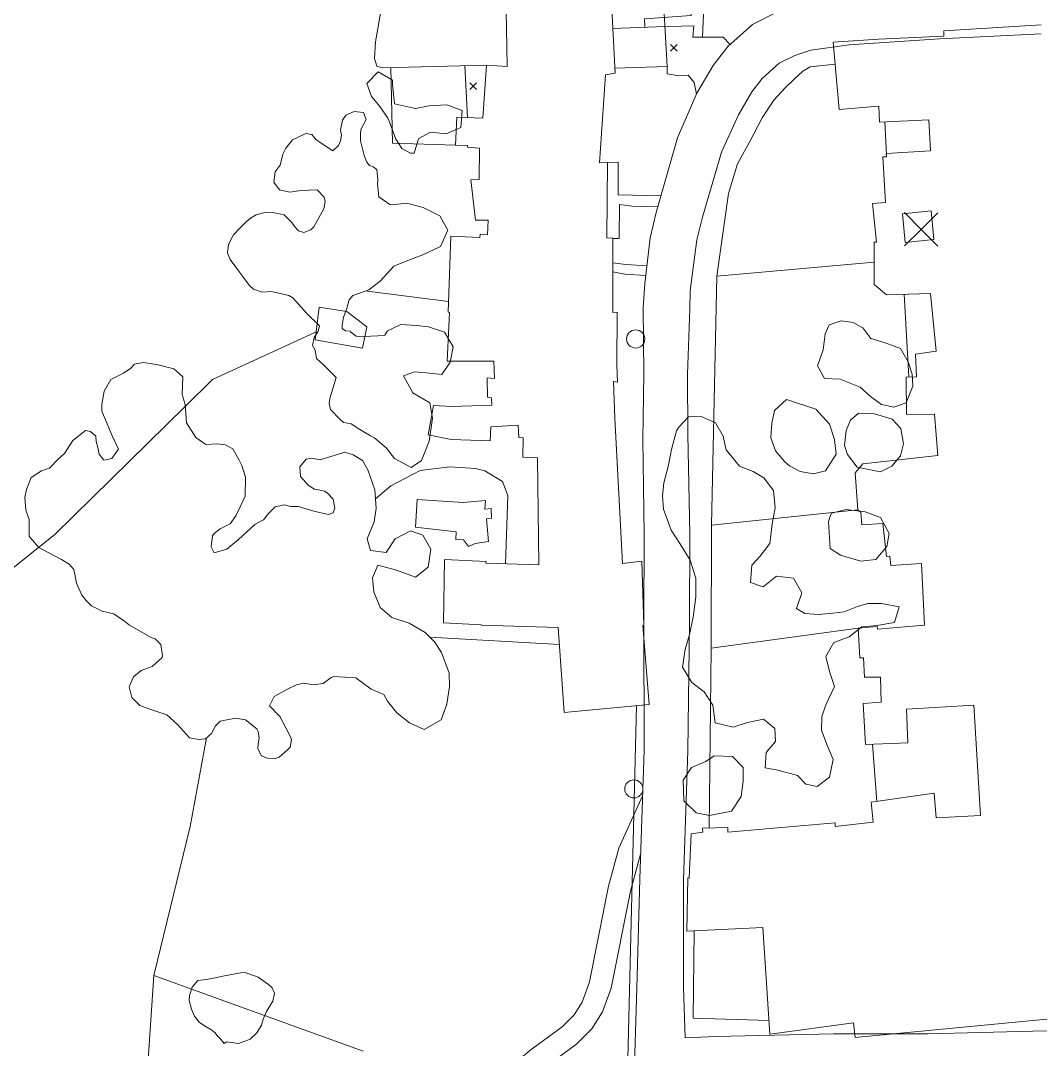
# Model space of a CAD drawing. Header units: metres. Extents: x 4652992 to 4879070, y 2074171 to 2309877.
# Drawn here: x 4654084.9 to 4654171.4, y 2308609.3 to 2308696.6 of the extents above; entities that cross this region are included whole.
import ezdxf

# ---------------------------------------------------------------- set-up
doc = ezdxf.new("R2010")
doc.units = ezdxf.units.M
doc.header["$MEASUREMENT"] = 0
doc.linetypes.add('DGN Style 2', pattern=[66.27138, 39.762828, -26.508552])
for name, color, linetype, lineweight in [('Level 18', 5, 'Continuous', 0), ('Level 30', 5, 'Continuous', 0), ('Level 31', 38, 'Continuous', 0), ('Level 35', 4, 'Continuous', 0), ('Level 37', 3, 'Continuous', 0), ('Level 39', 9, 'Continuous', 0), ('Level 40', 1, 'Continuous', 0), ('Level 53', 5, 'Continuous', 0), ('Level 54', 30, 'DGN Style 2', 0), ('Level 61', 4, 'Continuous', 0), ('Level 62', 4, 'Continuous', 0), ('Level 63', 3, 'Continuous', 0)]:
    doc.layers.add(name, color=color, linetype=linetype, lineweight=lineweight)

# ---------------------------------------------------------------- blocks, each defined once
blk = doc.blocks.new('POSTE_1')
at = {"layer": 'Level 61'}
blk.add_circle((-4.7e-05, -1.9e-05, -2.4e-05), 0.770001, dxfattribs=at)
blk = doc.blocks.new('COTA_15')
at = {"layer": 'Level 63', "ltscale": 0.2}
for p, q in [((-1.408367, 1.419327, -0.0002), (9e-05, -0.000195, -0.0002)), ((1.419612, 1.408262, -0.0002), (9e-05, -0.000195, -0.0002)), ((9e-05, -0.000195, -0.0002), (-1.419432, -1.408652, -0.0002)), ((9e-05, -0.000195, -0.0002), (1.408547, -1.419717, -0.0002))]:
    blk.add_line(p, q, dxfattribs=at)
blk = doc.blocks.new('COTA_8')
at = {"layer": 'Level 63', "ltscale": 0.2}
for p, q in [((-4.5e-05, 0.000125, -0.000135), (-1.419567, -1.408332, -0.000135)), ((-1.408502, 1.419647, -0.000135), (-4.5e-05, 0.000125, -0.000135)), ((1.419477, 1.408582, -0.000135), (-4.5e-05, 0.000125, -0.000135)), ((-4.5e-05, 0.000125, -0.000135), (1.408412, -1.419397, -0.000135))]:
    blk.add_line(p, q, dxfattribs=at)
blk = doc.blocks.new('COTA_10')
at = {"layer": 'Level 39'}
for p, q in [((-1.408444, 1.419518, 3.9e-05), (1.3e-05, -4e-06, 3.9e-05)), ((1.419535, 1.408453, 3.9e-05), (1.3e-05, -4e-06, 3.9e-05)), ((1.3e-05, -4e-06, 3.9e-05), (-1.419509, -1.408461, 3.9e-05)), ((1.3e-05, -4e-06, 3.9e-05), (1.40847, -1.419526, 3.9e-05))]:
    blk.add_line(p, q, dxfattribs=at)

msp = doc.modelspace()

# ---------------------------------------------------------------- linework, layer by layer
at = {"layer": 'Level 18', "color": 30}
for points in [[(4654171.365441, 2308699.433937, 1329.329704), (4654162.644824, 2308699.007743, 1326.985954), (4654154.806181, 2308698.489594, 1324.998454), (4654151.061408, 2308697.978455, 1324.317204), (4654149.067282, 2308697.334695, 1324.154704), (4654146.997241, 2308696.285007, 1323.929704), (4654144.913802, 2308694.411884, 1323.604704), (4654143.648526, 2308692.786444, 1323.542204), (4654142.277649, 2308690.44885, 1323.310954), (4654140.634799, 2308686.658276, 1323.054337)], [(4654171.509168, 2308695.497523, 1329.452553), (4654162.878546, 2308695.048902, 1327.108803), (4654155.205604, 2308694.541707, 1325.121303), (4654151.945594, 2308694.096734, 1324.440053), (4654150.58251, 2308693.656693, 1324.277553), (4654149.258534, 2308692.985323, 1324.052553), (4654147.826892, 2308691.698201, 1323.727553), (4654146.937675, 2308690.555866, 1323.665053), (4654145.804162, 2308688.623021, 1323.433803), (4654144.368726, 2308685.452112, 1323.034977)], [(4654136.83915, 2308603.422881, 1327.298087), (4654137.189354, 2308614.501156, 1327.241837), (4654137.426776, 2308623.783773, 1326.641837), (4654137.788475, 2308634.693508, 1325.879337), (4654137.782714, 2308645.626547, 1324.773087), (4654137.81035, 2308653.019746, 1324.198087), (4654137.685159, 2308661.058881, 1323.691837), (4654137.77855, 2308666.62102, 1323.354337), (4654137.719558, 2308672.222416, 1323.085587), (4654137.870387, 2308674.306538, 1322.985587), (4654138.305576, 2308678.17501, 1322.891837), (4654138.824368, 2308680.314865, 1322.866837), (4654140.634799, 2308686.658276, 1323.054337)], [(4654141.285617, 2308610.284992, 1327.271091), (4654141.144948, 2308614.546317, 1327.215106), (4654141.134039, 2308623.674909, 1326.622477), (4654141.497342, 2308634.633021, 1325.859977), (4654141.647419, 2308645.593876, 1324.753727), (4654141.675159, 2308653.014974, 1324.178727), (4654141.50562, 2308661.469456, 1323.646303), (4654141.487712, 2308666.609415, 1323.334977), (4654141.67379, 2308672.135894, 1323.065347), (4654141.692869, 2308673.686204, 1322.99488), (4654142.274333, 2308677.990344, 1322.866799), (4654142.749714, 2308679.936977, 1322.849841), (4654144.368726, 2308685.452112, 1323.034977)], [(4654178.233337, 2308610.900272, 1335.71547), (4654170.795092, 2308610.83208, 1334.471091), (4654161.915764, 2308610.627314, 1332.621091), (4654153.862191, 2308610.606348, 1330.414841), (4654143.877551, 2308610.38238, 1327.908591), (4654141.285617, 2308610.284992, 1327.271091)]]:
    msp.add_polyline3d(points, dxfattribs=at)
at = {"layer": 'Level 30', "color": 1}
for points in [[(4654138.225451, 2308638.57415, 1330.314822), (4654131.003054, 2308637.877293, 1330.739822), (4654130.513343, 2308645.089789, 1330.739822), (4654130.489885, 2308645.106958, 1326.858572), (4654123.962966, 2308645.290616, 1326.221072), (4654123.995319, 2308645.324534, 1322.877322), (4654120.774219, 2308645.507754, 1322.277322), (4654120.864146, 2308650.884881, 1322.452322), (4654124.378862, 2308650.717152, 1323.114822), (4654124.365018, 2308650.561693, 1326.258572), (4654128.861085, 2308650.41008, 1325.508572), (4654128.739011, 2308659.506202, 1325.221072), (4654127.490227, 2308659.549026, 1325.283572), (4654127.528669, 2308661.212811, 1325.283572), (4654127.162455, 2308661.236054, 1325.283572), (4654127.094156, 2308662.286794, 1323.671072), (4654124.794366, 2308662.141293, 1322.108572), (4654124.733254, 2308660.954879, 1322.102322), (4654121.419543, 2308661.061888, 1321.602322), (4654119.46602, 2308661.462117, 1320.152322), (4654119.92311, 2308663.935442, 1320.152322), (4654121.48452, 2308663.865397, 1321.577322), (4654124.859493, 2308663.958339, 1322.877322), (4654124.837825, 2308664.593369, 1322.883572), (4654124.503964, 2308664.65053, 1322.883572), (4654124.486595, 2308666.297565, 1323.002322), (4654125.086166, 2308666.247522, 1323.002322), (4654125.040741, 2308667.695001, 1327.321072), (4654121.081082, 2308667.698815, 1327.046072), (4654121.269525, 2308671.846881, 1327.046072), (4654121.164048, 2308671.851726, 1323.589822), (4654121.388022, 2308678.30478, 1323.702322), (4654123.848701, 2308678.202316, 1323.930447), (4654123.878538, 2308678.489811, 1323.930447), (4654124.511246, 2308678.441212, 1322.314822), (4654124.562852, 2308679.662655, 1322.283572), (4654123.476558, 2308679.675949, 1322.224197), (4654123.087811, 2308683.094289, 1322.099197), (4654123.782313, 2308683.1155, 1320.283572), (4654123.814336, 2308685.775197, 1319.580447), (4654122.803165, 2308685.861712, 1319.564822), (4654122.816014, 2308686.013142, 1319.564822), (4654121.78933, 2308686.048879, 1319.264822), (4654121.896731, 2308688.408428, 1319.267947), (4654124.115183, 2308688.322012, 1322.414822), (4654124.415727, 2308692.839381, 1322.411697), (4654126.185171, 2308692.716387, 1324.564822), (4654126.088458, 2308697.49557, 1325.083572)], [(4654135.063411, 2308697.619456, 1324.411697), (4654135.339402, 2308692.139347, 1324.386697), (4654134.509839, 2308692.01335, 1322.449197), (4654134.010991, 2308684.546692, 1322.455447), (4654134.676435, 2308684.58011, 1322.455447), (4654134.646169, 2308678.186705, 1322.505447), (4654135.138932, 2308678.155843, 1325.036697), (4654135.135277, 2308671.838359, 1325.317947), (4654135.514886, 2308671.853733, 1327.392947), (4654135.480401, 2308667.379289, 1327.349197), (4654135.480401, 2308667.379289, 1324.642947), (4654135.539694, 2308665.933795, 1324.611697), (4654135.210588, 2308665.976829, 1324.611697), (4654135.316969, 2308662.859892, 1325.086697), (4654135.954857, 2308650.5301, 1326.342947), (4654137.59414, 2308650.745254, 1326.142947), (4654137.778614, 2308645.280843, 1326.149197), (4654137.695658, 2308645.268243, 1330.217947), (4654138.225451, 2308638.57415, 1330.314822)], [(4654171.496312, 2308696.242927, 1334.869996), (4654163.241348, 2308695.745548, 1334.669996), (4654163.229527, 2308695.302127, 1334.669996), (4654157.684783, 2308695.034418, 1334.832496), (4654157.684783, 2308695.034418, 1329.544996), (4654153.853523, 2308694.787343, 1329.532496), (4654154.367265, 2308689.07876, 1329.632496), (4654157.717141, 2308689.355969, 1333.769996), (4654157.781609, 2308687.995472, 1333.719996), (4654161.957652, 2308688.18343, 1333.757496), (4654162.117163, 2308685.562005, 1333.757496), (4654158.353018, 2308685.323109, 1333.751246), (4654158.377788, 2308685.049807, 1333.751246), (4654158.073538, 2308685.042915, 1333.751246), (4654158.285472, 2308681.160964, 1334.810621), (4654157.193726, 2308681.086105, 1334.810621), (4654157.528806, 2308677.805658, 1334.816871), (4654157.330558, 2308677.800341, 1334.816871), (4654157.337467, 2308674.222414, 1335.948121), (4654158.379855, 2308673.336215, 1335.973121), (4654162.108237, 2308673.443801, 1334.454371), (4654162.585587, 2308668.566768, 1334.141871), (4654160.842469, 2308668.302245, 1333.679371), (4654160.916457, 2308666.389824, 1337.941871), (4654160.042392, 2308666.356254, 1337.710621), (4654160.077596, 2308663.166525, 1336.385621), (4654162.452123, 2308663.204882, 1336.385621), (4654162.736684, 2308659.710369, 1336.385621), (4654156.350602, 2308658.997198, 1336.391871), (4654155.714263, 2308658.215384, 1336.479371), (4654155.931051, 2308655.086234, 1337.248121), (4654156.187619, 2308654.898129, 1337.298121), (4654156.28876, 2308653.819557, 1337.285621), (4654158.058544, 2308653.935391, 1337.285621), (4654158.384151, 2308651.128227, 1336.685621), (4654158.663473, 2308651.145847, 1335.241871), (4654158.739049, 2308650.372996, 1335.241871), (4654161.331807, 2308650.531159, 1335.241871), (4654161.589276, 2308645.298775, 1337.879371), (4654157.594418, 2308644.948662, 1336.919996), (4654157.589697, 2308645.184014, 1336.919996), (4654155.968561, 2308645.051181, 1336.788746), (4654156.108964, 2308642.518775, 1336.782496), (4654156.418578, 2308642.530904, 1335.698121), (4654156.500753, 2308640.898206, 1335.698121), (4654157.865622, 2308640.899444, 1336.841871), (4654157.914631, 2308638.776524, 1334.010621), (4654156.398001, 2308638.657693, 1333.779371), (4654156.588431, 2308635.166135, 1333.716871), (4654160.169535, 2308635.30999, 1334.379371), (4654160.07889, 2308638.170988, 1337.410621), (4654165.795901, 2308638.523424, 1338.198121), (4654166.347478, 2308629.146518, 1338.285621), (4654162.599919, 2308628.949412, 1335.366871), (4654162.41282, 2308631.030202, 1334.816871), (4654157.082362, 2308630.265776, 1334.823121), (4654157.234031, 2308628.582547, 1336.401246), (4654154.018044, 2308628.206331, 1334.388746), (4654154.022443, 2308628.531874, 1334.388746), (4654144.893642, 2308627.745076, 1333.576246), (4654144.895206, 2308628.129911, 1333.576246), (4654142.758964, 2308628.063864, 1333.576246), (4654142.77912, 2308627.726847, 1334.201246), (4654141.788109, 2308627.589059, 1333.944996), (4654141.633743, 2308623.837231, 1337.182496), (4654141.503849, 2308623.846389, 1337.182496), (4654141.412651, 2308619.325486, 1336.669996), (4654147.882492, 2308619.630124, 1334.926246), (4654148.462776, 2308610.588522, 1333.738746), (4654155.558926, 2308611.544232, 1333.888746), (4654155.710625, 2308610.302432, 1339.532496), (4654175.836171, 2308612.231194, 1339.319996)]]:
    msp.add_polyline3d(points, dxfattribs=at)
msp.add_3dface([(4654162.391912, 2308678.022842, 1334.638746), (4654159.948385, 2308677.773796, 1334.623121), (4654159.720626, 2308680.1965, 1334.629371), (4654162.161101, 2308680.465715, 1334.688746)], dxfattribs=at)
at = {"layer": 'Level 31', "elevation": 1318, "flags": 128}
msp.add_lwpolyline([(4654114.262006, 2308670.629605), (4654113.884902, 2308668.810685), (4654109.886758, 2308669.5078), (4654109.967965, 2308670.182435), (4654110.222939, 2308672.300677), (4654112.565452, 2308671.910411), (4654114.262006, 2308670.629605)], dxfattribs=at)
at = {"layer": 'Level 31'}
msp.add_polyline3d([(4654124.594481, 2308652.394755, 1322.167947), (4654123.467399, 2308652.228017, 1321.830447), (4654122.901783, 2308651.978433, 1321.792947), (4654122.462465, 2308652.533404, 1321.705447), (4654121.824739, 2308652.562683, 1321.630447), (4654121.843798, 2308653.212374, 1321.630447), (4654118.405008, 2308653.61483, 1320.917947), (4654118.531837, 2308655.965065, 1320.999197), (4654122.437991, 2308655.709091, 1321.686697), (4654124.341836, 2308655.876038, 1321.830447), (4654124.281039, 2308655.140217, 1321.946072), (4654124.825709, 2308655.193439, 1322.086697), (4654124.844709, 2308654.377669, 1322.130447), (4654124.415023, 2308654.331391, 1322.136697), (4654124.594481, 2308652.394755, 1322.167947)], dxfattribs=at)
at = {"layer": 'Level 35'}
for p, q in [((4654158.362163, 2308685.222206, 1332.451246), (4654158.216931, 2308688.015066, 1332.451246)), ((4654159.869243, 2308673.379193, 1333.226246), (4654160.276475, 2308666.365245, 1333.213746)), ((4654157.170856, 2308635.189532, 1333.688746), (4654157.540277, 2308630.331445, 1333.688746))]:
    msp.add_line(p, q, dxfattribs=at)
at = {"layer": 'Level 35', "extrusion": (-0.0910430052687885, -0.0021922666825163, 0.9958445486914209), "elevation": -427474.09537, "flags": 128}
msp.add_lwpolyline([(-2195980.750045, 4688903.611955), (-2195981.041584, 4688898.258894), (-2195987.45782, 4688898.258894)], dxfattribs=at)
at = {"layer": 'Level 35', "extrusion": (-0.211461685162193, 0.0345373362576037, 0.9767758842808287), "elevation": -903139.24093, "flags": 128}
msp.add_lwpolyline([(-3028669.688278, 4123400.960126), (-3028690.625934, 4123397.926479), (-3028693.942599, 4123411.227854)], dxfattribs=at)
at = {"layer": 'Level 35', "extrusion": (-0.1896460128630843, -0.0029991079453587, 0.9818479491024397), "elevation": -888257.879587, "flags": 128}
msp.add_lwpolyline([(-2234762.178686, 4605184.422104), (-2234772.606762, 4605184.619816), (-2234773.707858, 4605197.27339)], dxfattribs=at)
at = {"layer": 'Level 35', "extrusion": (-0.2612025129817245, 0.0070576425642327, 0.9652582229090139), "elevation": -1198096.71149, "flags": 128}
msp.add_lwpolyline([(-2433511.311402, 4430981.662881), (-2433509.282965, 4430968.794424), (-2433494.0057, 4430969.033615)], dxfattribs=at)
at = {"layer": 'Level 35', "extrusion": (-0.1024729867959523, 0.0011250801568876, 0.9947351512698025), "elevation": -473002.562216, "flags": 128}
msp.add_lwpolyline([(-2359568.767215, 4604290.503543), (-2359568.879182, 4604284.038814), (-2359576.295357, 4604284.038814)], dxfattribs=at)
at = {"layer": 'Level 35'}
for points in [[(4654124.415727, 2308692.839381, 1317.746072), (4654115.584694, 2308692.60765, 1317.308572), (4654115.122336, 2308692.740646, 1317.271072), (4654114.911962, 2308693.394499, 1317.183572), (4654114.994224, 2308694.803979, 1317.183572), (4654117.211083, 2308707.451018, 1317.183572), (4654121.033548, 2308707.405791, 1317.296072)], [(4654135.318244, 2308692.559468, 1324.096072), (4654139.740653, 2308692.709169, 1324.396072), (4654139.314546, 2308700.744921, 1323.958572), (4654138.145607, 2308700.651562, 1323.671072), (4654137.612681, 2308707.610111, 1322.908572), (4654135.164084, 2308707.528731, 1322.571072)], [(4654143.976644, 2308674.930326, 1329.276246), (4654144.959998, 2308681.941843, 1328.326246), (4654145.715975, 2308684.455095, 1328.088746), (4654146.760182, 2308686.337508, 1327.976246), (4654147.826727, 2308688.348234, 1327.926246), (4654148.808388, 2308689.87137, 1327.901246), (4654149.782467, 2308690.893663, 1327.901246), (4654150.492325, 2308691.617683, 1327.888746), (4654151.279486, 2308692.32845, 1327.901246), (4654151.901028, 2308692.69761, 1327.863746), (4654154.021567, 2308692.920081, 1327.776246)]]:
    msp.add_polyline3d(points, dxfattribs=at)
at = {"layer": 'Level 37'}
for p, q in [((4654121.196059, 2308672.773999, 1319.158572), (4654114.29329, 2308673.659309, 1317.694537)), ((4654130.610653, 2308643.6566, 1324.283572), (4654119.597522, 2308644.29239, 1319.826416)), ((4654137.144535, 2308638.469858, 1327.538811), (4654136.242856, 2308601.457623, 1328.351311)), ((4654113.960511, 2308609.155884, 1319.0745), (4654096.185649, 2308615.577998, 1310.1))]:
    msp.add_line(p, q, dxfattribs=at)
for points in [[(4654079.673634, 2308646.529941, 1300.4), (4654086.404005, 2308651.892541, 1304.5483), (4654087.785887, 2308652.993592, 1305.4), (4654098.861469, 2308663.884434, 1313.9259), (4654101.166105, 2308666.150629, 1315.7), (4654109.096681, 2308669.803556, 1317.7), (4654109.967965, 2308670.182435, 1317.7)], [(4654126.037053, 2308650.50531, 1322.233572), (4654126.240501, 2308656.302913, 1321.883572), (4654125.779278, 2308657.500467, 1321.796072), (4654124.275571, 2308658.397209, 1321.558572), (4654123.478823, 2308658.586947, 1321.058572), (4654121.311631, 2308658.745106, 1320.596072), (4654118.794738, 2308658.43052, 1320.133572), (4654116.293675, 2308657.127832, 1319.246072), (4654114.996316, 2308656.017088, 1319.010086)], [(4654100.664192, 2308635.738096, 1310.660528), (4654099.260085, 2308628.21113, 1310.1), (4654096.185649, 2308615.577998, 1310.1), (4654095.427664, 2308604.227732, 1309.6), (4654094.244605, 2308597.249763, 1308.9), (4654091.68507, 2308584.690354, 1308.1), (4654089.031655, 2308575.614738, 1310.799211)]]:
    msp.add_polyline3d(points, dxfattribs=at)
at = {"layer": 'Level 40', "color": 3}
for points in [[(4654118.385493, 2308689.1584, 1318.14619), (4654119.55667, 2308689.386978, 1318.33369), (4654121.036849, 2308689.455224, 1318.50244), (4654122.341454, 2308688.976578, 1318.65244), (4654122.228453, 2308687.546753, 1318.65244), (4654121.000834, 2308686.992389, 1318.49619), (4654119.668211, 2308687.153795, 1318.22744), (4654118.682851, 2308686.598148, 1317.99619), (4654118.594398, 2308686.398618, 1317.96494), (4654118.265363, 2308685.354717, 1317.78369), (4654117.968517, 2308685.351941, 1317.72744), (4654117.230976, 2308685.760193, 1317.72744), (4654116.72267, 2308686.558531, 1317.66494), (4654116.16169, 2308688.063666, 1317.45244), (4654116.034513, 2308688.340424, 1317.45244), (4654115.402618, 2308689.280721, 1317.52119), (4654114.667858, 2308690.171563, 1317.42119), (4654114.250726, 2308691.262895, 1317.28994), (4654115.216753, 2308692.251249, 1317.32744), (4654116.44373, 2308691.557798, 1317.38369), (4654116.441413, 2308691.15564, 1317.42119), (4654116.622073, 2308689.554694, 1317.60869), (4654118.385493, 2308689.1584, 1318.14619)], [(4654111.051326, 2308664.106929, 1321.2), (4654111.130757, 2308664.5405, 1321.2), (4654111.647896, 2308666.321483, 1319), (4654111.468048, 2308666.516652, 1319), (4654110.601826, 2308667.378483, 1319), (4654110.000598, 2308667.921472, 1319), (4654109.888149, 2308668.649876, 1319), (4654109.65845, 2308669.036116, 1318.9465), (4654109.782747, 2308669.71448, 1318.9465), (4654110.086921, 2308670.197635, 1318.9465), (4654110.205989, 2308670.553236, 1318.9465), (4654110.234672, 2308670.709778, 1318.9465), (4654109.181353, 2308671.765284, 1319.7465), (4654107.966062, 2308673.068459, 1319.7465), (4654107.630116, 2308673.292413, 1319.7465), (4654106.54586, 2308673.54728, 1319.7465), (4654106.129169, 2308673.624515, 1319.7465), (4654105.366311, 2308673.556435, 1318.5465), (4654104.630581, 2308673.80442, 1317.8465), (4654104.355607, 2308674.071497, 1317.8465), (4654104.175484, 2308674.266965, 1317.8465), (4654103.877031, 2308674.700473, 1317.8465), (4654103.441093, 2308675.267515, 1317.8465), (4654102.664077, 2308676.32998, 1317.8465), (4654102.446579, 2308676.910548, 1317.8465), (4654102.518884, 2308677.599466, 1317.8465), (4654102.942773, 2308678.439299, 1317.8465), (4654103.475403, 2308678.988845, 1317.8465), (4654104.008026, 2308679.538384, 1317.8465), (4654104.388334, 2308679.846041, 1317.8465), (4654104.873061, 2308680.134339, 1317.8465), (4654105.60926, 2308680.321998, 1317.8465), (4654106.411571, 2308680.281317, 1317.8465), (4654107.246936, 2308680.126467, 1317.8465), (4654107.882127, 2308679.468517, 1317.8465), (4654108.137939, 2308679.096971, 1317.8465), (4654108.455538, 2308678.767993, 1317.8465), (4654108.915858, 2308678.628644, 1317.8465), (4654109.495407, 2308678.845343, 1317.8465), (4654109.761693, 2308679.120108, 1317.8465), (4654110.609554, 2308680.642181, 1317.5465), (4654110.724481, 2308681.269351, 1317.5465), (4654110.625258, 2308681.611978, 1317.5465), (4654110.04206, 2308682.260473, 1317.5465), (4654108.678875, 2308682.188938, 1317.5465), (4654107.733509, 2308682.039948, 1317.5465), (4654106.855189, 2308682.256803, 1317.5465), (4654106.376458, 2308682.885938, 1317.5465), (4654106.487077, 2308683.784085, 1317.5465), (4654106.915399, 2308684.353136, 1317.5465), (4654107.140047, 2308685.284153, 1317.5465), (4654107.392517, 2308685.777711, 1317.5465), (4654107.954012, 2308686.484151, 1317.5465), (4654109.080413, 2308687.03182, 1317.5465), (4654109.602678, 2308686.935001, 1317.5465), (4654109.95345, 2308686.491735, 1317.5465), (4654111.380735, 2308685.548732, 1316.4465), (4654111.842735, 2308686.004194, 1316.4465), (4654112.024052, 2308686.403463, 1316.4465), (4654112.110359, 2308686.874451, 1316.4465), (4654112.030178, 2308687.32219, 1316.4465), (4654112.183611, 2308688.159485, 1316.4465), (4654112.479109, 2308688.591676, 1316.4465), (4654113.183402, 2308688.893969, 1316.4465), (4654113.977461, 2308688.800868, 1316.4465), (4654114.195365, 2308688.219397, 1316.4465), (4654113.748863, 2308687.378499, 1317.9465), (4654113.724501, 2308686.950977, 1317.9465), (4654113.733197, 2308686.409311, 1317.9465), (4654114.044643, 2308685.16344, 1317.9465), (4654114.240477, 2308684.640854, 1317.9465), (4654114.262138, 2308684.583051, 1317.9465), (4654114.484855, 2308684.325735, 1317.9465)], [(4654113.059865, 2308673.268291, 1320.2465), (4654114.436026, 2308673.766322, 1318.903184), (4654115.393678, 2308674.484298, 1318.978184), (4654116.55926, 2308675.781337, 1319.153184), (4654117.741904, 2308676.247008, 1319.428184), (4654119.00735, 2308676.72523, 1319.690684), (4654120.500511, 2308677.431715, 1319.990684), (4654121.144087, 2308678.818105, 1319.915684), (4654120.46733, 2308680.029635, 1319.465684), (4654119.034536, 2308680.75592, 1319.003184), (4654117.61694, 2308681.105472, 1318.453184), (4654116.406064, 2308680.963973, 1318.353184), (4654116.222766, 2308680.995396, 1318.290684), (4654115.282847, 2308681.639872, 1317.953184), (4654115.153824, 2308682.762941, 1317.753184), (4654115.181844, 2308683.080367, 1317.703184), (4654115.121425, 2308683.976856, 1317.553184), (4654114.808119, 2308684.191682, 1317.478184), (4654114.484855, 2308684.325735, 1317.9465)], [(4654113.059865, 2308673.268291, 1320.2465), (4654112.768885, 2308672.909095, 1320.2465), (4654112.520216, 2308672.09638, 1319.6465), (4654112.291869, 2308671.437974, 1319.6465), (4654112.167704, 2308670.760249, 1319.6465), (4654112.17204, 2308670.489927, 1319.6465), (4654112.455942, 2308670.275595, 1319.6465), (4654112.862588, 2308670.239892, 1319.6), (4654112.887444, 2308670.189896, 1319.6), (4654113.36058, 2308669.832701, 1319.6), (4654113.609957, 2308669.80766, 1319.6), (4654113.995194, 2308669.768977, 1319.6), (4654114.596815, 2308669.819166, 1319.6), (4654115.198432, 2308669.869355, 1319.6), (4654115.775382, 2308669.898951, 1319.453184)], [(4654152.527844, 2308667.321488, 1333.107496), (4654153.100848, 2308666.226636, 1333.157496), (4654154.43658, 2308666.181332, 1333.294996), (4654156.135016, 2308665.49686, 1333.344996), (4654157.026035, 2308664.714701, 1333.357496), (4654157.960408, 2308664.030024, 1333.407496), (4654159.000341, 2308663.799359, 1333.494996), (4654160.040145, 2308664.171957, 1333.544996), (4654160.600383, 2308665.57094, 1333.532496), (4654160.543442, 2308666.603584, 1333.494996), (4654160.200668, 2308667.658983, 1333.469996), (4654159.555365, 2308668.792453, 1333.419996), (4654158.269588, 2308669.27507, 1333.332496), (4654157.04278, 2308669.64267, 1333.319996), (4654156.353045, 2308670.521475, 1333.332496), (4654155.536611, 2308670.976119, 1333.332496), (4654154.534511, 2308671.121617, 1333.369996), (4654153.503593, 2308670.799952, 1333.332496), (4654153.156761, 2308670.020095, 1333.282496), (4654152.99801, 2308668.657223, 1333.269996), (4654152.527844, 2308667.321488, 1333.107496)], [(4654114.917857, 2308661.203679, 1319.628184), (4654115.918635, 2308660.310825, 1319.853184), (4654116.601708, 2308659.445628, 1320.028184), (4654118.030001, 2308658.69339, 1320.378184), (4654118.908444, 2308659.264579, 1320.465684), (4654119.544832, 2308660.919441, 1320.515684), (4654119.830228, 2308662.8749, 1320.440684), (4654119.598083, 2308664.17067, 1320.290684), (4654118.161695, 2308665.031191, 1320.165684), (4654117.359845, 2308666.451201, 1320.278184), (4654118.306679, 2308666.79689, 1320.790684), (4654119.577498, 2308666.686262, 1321.115684), (4654120.635014, 2308666.58542, 1321.378184), (4654121.324475, 2308667.616543, 1321.290684), (4654121.575639, 2308668.909757, 1321.003184), (4654120.851183, 2308670.156176, 1320.428184), (4654119.508379, 2308670.62654, 1319.890684), (4654118.507565, 2308670.7444, 1319.690684), (4654117.149442, 2308670.816524, 1319.465684), (4654116.009996, 2308670.290011, 1319.453184), (4654115.775382, 2308669.898951, 1319.453184)], [(4654115.70614, 2308639.41061, 1319.055441), (4654114.640795, 2308639.877939, 1319.3), (4654113.327718, 2308640.817823, 1320.7), (4654111.462473, 2308640.954499, 1322.4), (4654111.242269, 2308640.845024, 1322.4), (4654110.563619, 2308640.339044, 1322.4465), (4654109.737221, 2308640.223466, 1322.4465), (4654108.9065, 2308640.377386, 1322.4465), (4654108.287771, 2308640.223327, 1322.4465), (4654107.465668, 2308639.838246, 1322.4465), (4654106.404735, 2308639.243586, 1321.4465), (4654106.008605, 2308638.461937, 1320.2465), (4654106.861629, 2308637.540274, 1316.0465), (4654107.626901, 2308636.117782, 1313.9465), (4654107.855207, 2308635.586481, 1313.9465), (4654107.739678, 2308634.955877, 1313.9465), (4654107.534063, 2308634.7223, 1313.9465), (4654106.821851, 2308634.093563, 1313.9465), (4654106.415885, 2308633.951434, 1313.9465), (4654105.828829, 2308634.005863, 1313.9465), (4654105.32315, 2308634.208223, 1313.9465), (4654104.999491, 2308634.811543, 1313.9465), (4654105.024029, 2308635.241678, 1313.9465), (4654105.110689, 2308635.714633, 1313.9465), (4654105.073105, 2308636.101936, 1313.9465), (4654105.049499, 2308636.269312, 1313.9465), (4654104.930536, 2308636.508688, 1313.9465), (4654103.959095, 2308637.257249, 1313.2465), (4654103.118461, 2308637.412999, 1313.2465), (4654101.823294, 2308637.163524, 1313.2465), (4654101.421298, 2308636.74856, 1313.2465), (4654101.085821, 2308636.103732, 1313.2465), (4654100.569095, 2308635.655628, 1313.2465), (4654100.014761, 2308635.595178, 1313.2465), (4654099.197902, 2308635.733136, 1312.9465), (4654098.179959, 2308636.861996, 1312.0465), (4654097.296021, 2308637.679368, 1312.0465), (4654095.913859, 2308638.153315, 1312.0465), (4654094.995636, 2308638.48684, 1312.0465), (4654094.302884, 2308639.159852, 1312.0465), (4654094.089059, 2308640.070916, 1312.0465), (4654094.463728, 2308640.927395, 1312.0465), (4654095.105826, 2308641.461991, 1312.0465), (4654096.034666, 2308641.78006, 1312.0465), (4654096.882885, 2308642.548758, 1312.0465), (4654096.911854, 2308642.706775, 1312.0465), (4654096.760294, 2308643.660698, 1312.0465), (4654096.301698, 2308644.126895, 1312.0465), (4654095.943022, 2308644.247814, 1312.0465), (4654094.121658, 2308645.293277, 1312.0465), (4654093.696374, 2308645.644377, 1312.0465), (4654092.773875, 2308646.250985, 1312.0465), (4654091.783769, 2308646.488903, 1312.0465), (4654090.884916, 2308646.927751, 1312.0465), (4654090.426338, 2308647.393936, 1312.0465), (4654090.073, 2308647.84062, 1312.0465), (4654089.622537, 2308648.87729, 1311.1465), (4654089.396936, 2308650.021112, 1309.6465), (4654088.989751, 2308650.478923, 1309.6465), (4654088.352073, 2308650.870198, 1309.6465), (4654087.205985, 2308651.464925, 1309.6465), (4654086.409973, 2308651.885538, 1309.6465), (4654085.691491, 2308652.728758, 1309.6465), (4654085.605316, 2308652.853969, 1309.6465), (4654085.60204, 2308653.728513, 1309.6465), (4654085.593394, 2308654.276318, 1309.6465), (4654085.340242, 2308654.978666, 1309.6465), (4654085.306846, 2308655.094094, 1309.6465), (4654085.233611, 2308656.130161, 1308.9465), (4654085.359709, 2308656.817459, 1308.9465), (4654085.764996, 2308657.835667, 1308.9465), (4654086.63061, 2308658.385898, 1308.9465), (4654087.332375, 2308658.638499, 1308.9465), (4654088.068593, 2308659.376679, 1308.9465), (4654088.597845, 2308659.879888, 1308.9465), (4654089.314255, 2308660.967359, 1310.1465), (4654090.371292, 2308661.827217, 1311.5465), (4654090.79246, 2308661.749165, 1311.5465), (4654091.260935, 2308661.335467, 1311.5465), (4654091.288916, 2308660.894441, 1311.5465), (4654091.412526, 2308660.381208, 1311.5465), (4654091.526473, 2308659.815281, 1311.5465), (4654091.922983, 2308659.305948, 1311.5465), (4654092.60306, 2308659.452325, 1311.5465), (4654093.188824, 2308660.224347, 1312.1465), (4654092.655892, 2308661.373622, 1313.3465), (4654091.984566, 2308662.927598, 1314.7465), (4654091.756596, 2308663.458153, 1314.7465), (4654091.757596, 2308664.05478, 1314.7465), (4654091.959691, 2308665.156677, 1314.7465), (4654092.519161, 2308666.138064, 1314.7465), (4654093.597595, 2308666.697732, 1314.7465), (4654094.2181, 2308667.125251, 1314.7465), (4654094.547593, 2308667.443945, 1314.7465), (4654095.27726, 2308667.579966, 1314.7465), (4654096.440282, 2308667.418666, 1314.7465), (4654097.868752, 2308667.048938, 1315.4465), (4654098.645848, 2308666.37033, 1316.7465), (4654098.59701, 2308664.878004, 1318.5465), (4654098.853006, 2308664.037251, 1320.4465), (4654098.940407, 2308662.459139, 1320.4465), (4654099.738321, 2308661.234057, 1320.4465), (4654100.598781, 2308660.643705, 1320.4465), (4654101.521774, 2308660.688096, 1320.4465), (4654102.259977, 2308660.605149, 1320.4465), (4654102.898394, 2308660.271392, 1320.4465), (4654103.42225, 2308659.31253, 1320.4465), (4654103.658156, 2308658.837916, 1320.4465), (4654103.964285, 2308657.865523, 1320.4465), (4654103.938117, 2308656.254464, 1320.4465), (4654103.577169, 2308655.459515, 1320.4465), (4654103.145071, 2308654.570005, 1320.4465), (4654102.647057, 2308653.90816, 1320.4465), (4654101.813328, 2308653.470117, 1320.4465), (4654101.310988, 2308653.078393, 1320.4465), (4654101.168692, 2308652.889288, 1320.4465), (4654101.048864, 2308651.941852, 1320.4465), (4654101.301527, 2308651.432136, 1321.3465), (4654102.372591, 2308651.751167, 1322.7465), (4654103.369456, 2308652.560204, 1323.9465), (4654104.764645, 2308653.836044, 1325.5465), (4654105.479964, 2308654.238615, 1325.5465), (4654105.955706, 2308654.7926, 1325.5465), (4654106.483148, 2308655.336995, 1325.5465), (4654107.263926, 2308655.513371, 1325.5465)], [(4654114.917857, 2308661.203679, 1319.628184), (4654114.581669, 2308661.372525, 1321.2), (4654113.660665, 2308661.919793, 1321.2), (4654112.938072, 2308662.376492, 1321.2), (4654112.31425, 2308662.492106, 1321.2), (4654112.281879, 2308662.502684, 1321.2), (4654111.988479, 2308662.767668, 1321.2), (4654111.176657, 2308663.617474, 1321.2), (4654111.051326, 2308664.106929, 1321.2)], [(4654152.368973, 2308663.635954, 1334.469996), (4654153.541352, 2308662.36096, 1334.507496), (4654153.971586, 2308661.055947, 1334.519996), (4654154.095173, 2308659.803477, 1334.482496), (4654153.194444, 2308658.412151, 1334.382496), (4654152.17349, 2308658.14173, 1334.369996), (4654151.049114, 2308658.334391, 1334.319996), (4654150.135764, 2308658.831464, 1334.194996), (4654149.745733, 2308659.160273, 1334.144996), (4654148.963386, 2308660.106457, 1334.094996), (4654148.54875, 2308661.199216, 1334.019996), (4654148.634034, 2308662.442093, 1333.957496), (4654148.850449, 2308663.531513, 1333.919996), (4654149.880153, 2308664.455378, 1333.894996), (4654152.368973, 2308663.635954, 1334.469996)], [(4654157.350797, 2308663.227681, 1332.544996), (4654158.852966, 2308662.786901, 1332.794996), (4654159.580844, 2308661.981039, 1332.794996), (4654159.827762, 2308660.681239, 1332.794996), (4654159.573555, 2308659.676888, 1332.769996), (4654158.812707, 2308658.785548, 1332.694996), (4654157.862898, 2308658.319552, 1332.594996), (4654155.878564, 2308658.711962, 1332.407496), (4654155.067303, 2308659.79409, 1332.332496), (4654154.803835, 2308660.546573, 1332.269996), (4654154.949105, 2308661.831568, 1332.257496), (4654155.308888, 2308662.686839, 1332.257496), (4654155.995358, 2308663.302749, 1332.257496), (4654157.350797, 2308663.227681, 1332.544996)], [(4654141.554109, 2308662.969615, 1331.938746), (4654142.593751, 2308663.027964, 1332.051246), (4654143.843177, 2308662.472231, 1332.176246), (4654144.515658, 2308661.33212, 1332.301246), (4654144.764696, 2308660.185737, 1332.476246), (4654145.893062, 2308658.783551, 1332.688746), (4654147.057743, 2308658.347456, 1332.826246), (4654147.965067, 2308657.79779, 1332.926246), (4654148.783487, 2308656.737785, 1332.938746), (4654148.923475, 2308655.268466, 1332.951246), (4654148.678987, 2308653.865033, 1332.951246), (4654148.471388, 2308652.21877, 1332.926246), (4654147.621671, 2308651.129282, 1332.651246), (4654146.936714, 2308650.379463, 1332.276246), (4654146.815939, 2308648.928551, 1332.063746), (4654147.912615, 2308648.556666, 1332.001246), (4654149.022054, 2308649.470252, 1331.926246), (4654150.470763, 2308649.300829, 1331.913746), (4654151.176726, 2308648.049865, 1331.851246), (4654150.73163, 2308646.707088, 1331.863746), (4654151.426051, 2308646.299022, 1332.488746), (4654152.571624, 2308646.207824, 1332.988746), (4654153.804023, 2308646.311977, 1333.413746), (4654154.77566, 2308646.434537, 1333.651246), (4654155.907612, 2308646.871248, 1334.163746), (4654156.798948, 2308647.138963, 1334.576246), (4654157.957858, 2308647.124316, 1335.151246), (4654159.440048, 2308646.844039, 1335.638746), (4654159.050661, 2308645.517995, 1335.663746), (4654157.556461, 2308645.274754, 1335.163746), (4654156.268354, 2308645.153869, 1334.863746), (4654155.197882, 2308644.312442, 1334.551246), (4654153.898805, 2308643.825534, 1334.026246), (4654153.215174, 2308642.628749, 1333.651246), (4654153.523327, 2308641.367121, 1333.413746), (4654153.959638, 2308640.08353, 1333.488746), (4654153.252741, 2308638.601666, 1333.438746), (4654152.88662, 2308637.5607, 1333.413746), (4654152.866006, 2308636.38169, 1333.476246), (4654153.315653, 2308635.174651, 1333.651246), (4654153.833304, 2308633.9034, 1333.863746), (4654153.519772, 2308632.406684, 1333.963746), (4654152.483823, 2308631.611898, 1333.938746), (4654151.514265, 2308631.804326, 1333.713746), (4654150.821924, 2308632.527381, 1333.513746), (4654149.161352, 2308632.995898, 1333.201246), (4654148.059191, 2308633.184771, 1333.026246), (4654148.153294, 2308634.482582, 1332.826246), (4654148.950708, 2308635.423359, 1332.663746), (4654148.88109, 2308636.538996, 1332.363746), (4654147.936878, 2308637.331492, 1331.638746), (4654146.566391, 2308637.040773, 1331.563746), (4654145.36199, 2308636.642756, 1331.476246), (4654143.841871, 2308637.008368, 1330.938746), (4654143.629434, 2308638.516381, 1330.601246), (4654142.901245, 2308639.63976, 1330.363746), (4654141.850061, 2308640.424308, 1330.238746), (4654141.050461, 2308641.743875, 1330.163746), (4654141.282653, 2308643.228252, 1330.138746), (4654141.663149, 2308644.503263, 1330.138746), (4654141.972236, 2308645.974462, 1330.101246), (4654142.193171, 2308647.697276, 1330.063746), (4654142.182381, 2308649.302127, 1329.963746), (4654141.704737, 2308650.80303, 1329.838746), (4654140.815947, 2308652.216718, 1329.713746), (4654140.092203, 2308653.365614, 1329.688746), (4654139.453958, 2308655.156826, 1329.801246), (4654139.358709, 2308656.276855, 1329.863746), (4654139.472959, 2308657.387262, 1329.976246), (4654139.845605, 2308658.768733, 1330.388746), (4654140.124614, 2308660.218808, 1330.788746), (4654140.558453, 2308661.800022, 1330.951246), (4654140.709877, 2308662.063139, 1330.988746), (4654141.554109, 2308662.969615, 1331.938746)], [(4654107.263926, 2308655.513371, 1325.5465), (4654107.81152, 2308655.356961, 1323.1995), (4654108.467552, 2308655.371253, 1322.4), (4654109.768213, 2308654.987288, 1320.4), (4654110.998741, 2308654.678671, 1318.9), (4654111.401988, 2308654.819797, 1318.9), (4654111.530619, 2308655.227666, 1318.9), (4654111.403757, 2308656.006654, 1318.9), (4654110.906676, 2308656.53047, 1318.9), (4654110.665086, 2308656.683165, 1318.9), (4654110.14366, 2308656.779796, 1318.9), (4654109.830804, 2308656.837774, 1318.9), (4654109.29548, 2308657.152828, 1318.9), (4654108.628085, 2308657.92405, 1318.9), (4654108.562948, 2308658.745535, 1318.9), (4654109.113952, 2308659.398862, 1318.9), (4654109.559771, 2308659.478119, 1318.9), (4654110.289752, 2308659.342835, 1318.9), (4654112.392888, 2308659.984692, 1319.5), (4654113.103186, 2308659.745221, 1319.5), (4654113.891228, 2308659.272867, 1318.867311)], [(4654115.70614, 2308639.41061, 1319.055441), (4654116.014849, 2308638.861605, 1319.215684), (4654116.810418, 2308637.870255, 1319.490684), (4654117.872399, 2308637.020374, 1319.840684), (4654119.114396, 2308636.433644, 1320.278184), (4654120.577863, 2308637.278832, 1320.865684), (4654121.046832, 2308638.588214, 1320.865684), (4654121.281806, 2308640.097993, 1320.865684), (4654121.235957, 2308641.228254, 1320.865684), (4654120.597025, 2308642.967792, 1320.740684), (4654120.005757, 2308643.897447, 1320.615684), (4654119.200277, 2308644.6767, 1320.203184), (4654117.859288, 2308645.467443, 1320.003184), (4654116.385983, 2308645.960145, 1319.928184), (4654115.402302, 2308646.796624, 1319.915684), (4654114.852453, 2308648.120051, 1319.915684), (4654114.737306, 2308649.315622, 1319.940684), (4654115.191864, 2308650.386954, 1320.115684), (4654116.787576, 2308649.980196, 1320.403184), (4654118.403979, 2308649.382828, 1320.915684), (4654119.462438, 2308650.217169, 1321.178184), (4654119.701913, 2308651.752902, 1320.978184), (4654119.020654, 2308652.938477, 1320.728184), (4654117.955951, 2308653.307791, 1320.403184), (4654116.654495, 2308652.62194, 1319.965684), (4654115.890327, 2308651.469984, 1319.878184), (4654114.57631, 2308651.641455, 1319.628184), (4654114.29015, 2308652.625782, 1319.440684), (4654114.890528, 2308654.073015, 1319.315684), (4654115.062484, 2308655.219443, 1319.265684), (4654114.932054, 2308656.791768, 1319.153184), (4654114.33632, 2308658.470463, 1319.003184), (4654113.891228, 2308659.272867, 1318.867311)], [(4654153.588748, 2308651.793195, 1332.557496), (4654154.468985, 2308651.248976, 1333.007496), (4654156.199273, 2308650.742746, 1333.757496), (4654157.459868, 2308650.867781, 1334.094996), (4654158.389766, 2308651.967477, 1334.332496), (4654158.585313, 2308653.088052, 1333.969996), (4654157.872884, 2308654.44285, 1333.169996), (4654156.560956, 2308654.929873, 1332.669996), (4654154.935332, 2308655.129656, 1332.344996), (4654153.694811, 2308654.81758, 1332.169996), (4654153.538039, 2308654.372315, 1332.282496), (4654153.459116, 2308654.071087, 1332.544996), (4654153.588748, 2308651.793195, 1332.557496)], [(4654145.304678, 2308634.155959, 1330.269996), (4654146.211308, 2308633.211632, 1330.663746), (4654146.210247, 2308632.067581, 1330.732496), (4654146.021685, 2308630.758345, 1330.732496), (4654145.225092, 2308629.52689, 1330.732496), (4654143.334883, 2308629.153401, 1330.488746), (4654142.224298, 2308629.382972, 1330.288746), (4654141.180858, 2308630.377022, 1329.982496), (4654141.11961, 2308632.149889, 1329.763746), (4654141.820824, 2308633.213542, 1329.713746), (4654143.034853, 2308633.729085, 1329.801246), (4654143.738618, 2308634.200457, 1329.926246), (4654145.304678, 2308634.155959, 1330.269996)], [(4654102.362356, 2308609.935327, 1316.846457), (4654102.146357, 2308609.790231, 1314.446457), (4654101.793963, 2308610.235781, 1314.446457), (4654101.603327, 2308610.379741, 1314.446457), (4654101.389099, 2308610.691047, 1314.446457), (4654101.007828, 2308610.978966, 1314.446457), (4654100.469141, 2308611.296042, 1314.446457), (4654100.035399, 2308611.59368, 1314.446457), (4654099.640169, 2308612.101481, 1314.446457), (4654099.369141, 2308612.694921, 1314.446457), (4654099.17947, 2308613.436257, 1314.446457), (4654099.20402, 2308613.866293, 1314.446457), (4654099.443749, 2308614.5824, 1314.446457), (4654099.926573, 2308615.144825, 1314.446457), (4654100.647198, 2308615.228628, 1314.446457), (4654101.377444, 2308615.364968, 1314.446457), (4654102.169781, 2308615.544124, 1314.446457), (4654103.841224, 2308615.846797, 1315.446457), (4654105.023671, 2308615.419002, 1316.346457), (4654105.904266, 2308614.803222, 1316.846457), (4654106.232047, 2308614.525893, 1316.846457), (4654106.416837, 2308614.058433, 1316.846457), (4654106.292115, 2308613.377528, 1316.846457), (4654105.753254, 2308612.502546, 1316.846457), (4654105.471596, 2308611.850687, 1316.846457), (4654105.323339, 2308611.33658, 1316.846457), (4654104.937054, 2308610.704084, 1316.846457), (4654104.351115, 2308610.162715, 1316.846457), (4654103.36587, 2308609.803616, 1316.846457), (4654102.362356, 2308609.935327, 1316.846457)]]:
    msp.add_polyline3d(points, dxfattribs=at)
at = {"layer": 'Level 53', "color": 212}
for points in [[(4654137.660231, 2308630.825329, 1326.14969), (4654135.646132, 2308626.378665, 1326.382518), (4654134.760209, 2308623.161036, 1326.382518), (4654133.158786, 2308615.02501, 1325.107518), (4654132.526566, 2308613.315658, 1324.995018), (4654131.859348, 2308612.238064, 1324.857518), (4654130.835595, 2308611.215282, 1324.632518), (4654128.099807, 2308609.208004, 1324.057518), (4654125.307706, 2308606.836759, 1323.457518), (4654126.549679, 2308605.374357, 1323.571072)], [(4654137.495921, 2308625.869355, 1326.496072), (4654136.628935, 2308622.720505, 1326.496072), (4654135.0116, 2308614.503638, 1325.221072), (4654134.259226, 2308612.469421, 1325.108572), (4654133.373173, 2308611.038395, 1324.971072), (4654132.088316, 2308609.754758, 1324.746072), (4654129.289788, 2308607.701446, 1324.171072), (4654126.549679, 2308605.374357, 1323.571072)]]:
    msp.add_polyline3d(points, dxfattribs=at)
at = {"layer": 'Level 54', "extrusion": (-0.1560355669642944, -0.9794373654599171, 0.1278880329939746), "elevation": -2987245.213216, "flags": 128}
msp.add_lwpolyline([(4232959.63549, 386529.810202), (4232957.848634, 386528.556611), (4232956.728948, 386528.348653)], dxfattribs=at)
at = {"layer": 'Level 54', "extrusion": (-0.3036248359982465, -0.7981000576548258, 0.5204308378030666), "elevation": -3254977.11516, "flags": 128}
msp.add_lwpolyline([(3529082.096866, 1985367.830324), (3529080.372724, 1985366.820257), (3529079.365007, 1985366.454291)], dxfattribs=at)
at = {"layer": 'Level 54', "linetype": 'Continuous'}
for points in [[(4654142.748081, 2308695.195495, 1323.348779), (4654142.86507, 2308697.793312, 1322.717529), (4654142.583974, 2308698.642918, 1322.592529), (4654141.558687, 2308699.606807, 1322.298779), (4654140.78485, 2308700.166942, 1322.142529), (4654140.403762, 2308700.673071, 1322.036279), (4654140.234095, 2308701.623773, 1321.892529), (4654140.224836, 2308703.188077, 1321.467529), (4654140.258015, 2308703.609796, 1321.373779), (4654140.507656, 2308704.582076, 1321.148779), (4654140.761587, 2308704.885793, 1321.092529), (4654140.933959, 2308705.337064, 1321.067529), (4654140.87297, 2308707.643129, 1321.005029)], [(4654135.2507, 2308704.368267, 1319.142529), (4654135.885041, 2308704.393033, 1319.367529), (4654136.231226, 2308701.221582, 1319.973779), (4654136.513757, 2308698.608666, 1320.761279), (4654136.767465, 2308698.217881, 1320.930029), (4654137.36968, 2308697.981026, 1321.305029), (4654140.45757, 2308698.23944, 1322.136279), (4654141.151427, 2308698.067006, 1322.492529), (4654141.854463, 2308697.639224, 1322.498779), (4654141.8027, 2308697.033701, 1322.530029), (4654137.828643, 2308696.767, 1321.723779), (4654137.871767, 2308696.042989, 1321.723779)], [(4654134.676435, 2308684.58011, 1320.175024), (4654135.587283, 2308684.583925, 1320.175024), (4654135.587033, 2308681.81099, 1320.206274), (4654139.228856, 2308681.732113, 1322.908728)], [(4654138.963773, 2308680.803311, 1322.881274), (4654136.749896, 2308680.849589, 1320.843774), (4654135.703333, 2308680.989027, 1320.237524), (4654135.687328, 2308678.125471, 1320.181274), (4654135.138913, 2308678.123674, 1320.175024)]]:
    msp.add_polyline3d(points, dxfattribs=at)
at = {"layer": 'Level 62'}
msp.add_line((4654122.810006, 2308688.372853, 1317.464822), (4654122.578168, 2308692.791163, 1317.452322), dxfattribs=at)
for points in [[(4654135.148495, 2308695.930005, 1322.124951), (4654138.84384, 2308696.083319, 1322.231201), (4654142.020351, 2308696.17887, 1323.056201), (4654141.942557, 2308695.191643, 1323.137451), (4654144.515468, 2308695.203946, 1323.812451), (4654145.103454, 2308694.582392, 1323.634288)], [(4654142.238, 2308690.357368, 1323.304761), (4654142.051252, 2308691.363285, 1323.273511), (4654141.527938, 2308691.973336, 1323.029761), (4654140.75529, 2308691.921463, 1322.567261), (4654139.767138, 2308692.090944, 1322.567261), (4654139.740653, 2308692.709169, 1322.567261)]]:
    msp.add_polyline3d(points, dxfattribs=at)

# ---------------------------------------------------------------- block references
at = {"layer": 'Level 39'}
msp.add_blockref('COTA_10', (4654161.3104, 2308678.8912, 1331.0125), dxfattribs=at)
at = {"layer": 'Level 61'}
for p in [(4654137.07805, 2308669.59185, 1323.40625), (4654136.92515, 2308631.40205, 1326.33985)]:
    msp.add_blockref('POSTE_1', p, dxfattribs=at)
at = {"layer": 'Level 63', "ltscale": 0.2, "xscale": 0.2, "yscale": 0.2, "zscale": 0.2}
for name, p in [('COTA_8', (4654140.3124, 2308694.30535, 1322.64855)), ('COTA_15', (4654123.28585, 2308691.04525, 1317.45235))]:
    msp.add_blockref(name, p, dxfattribs=at)

doc.saveas('drawing.dxf')
